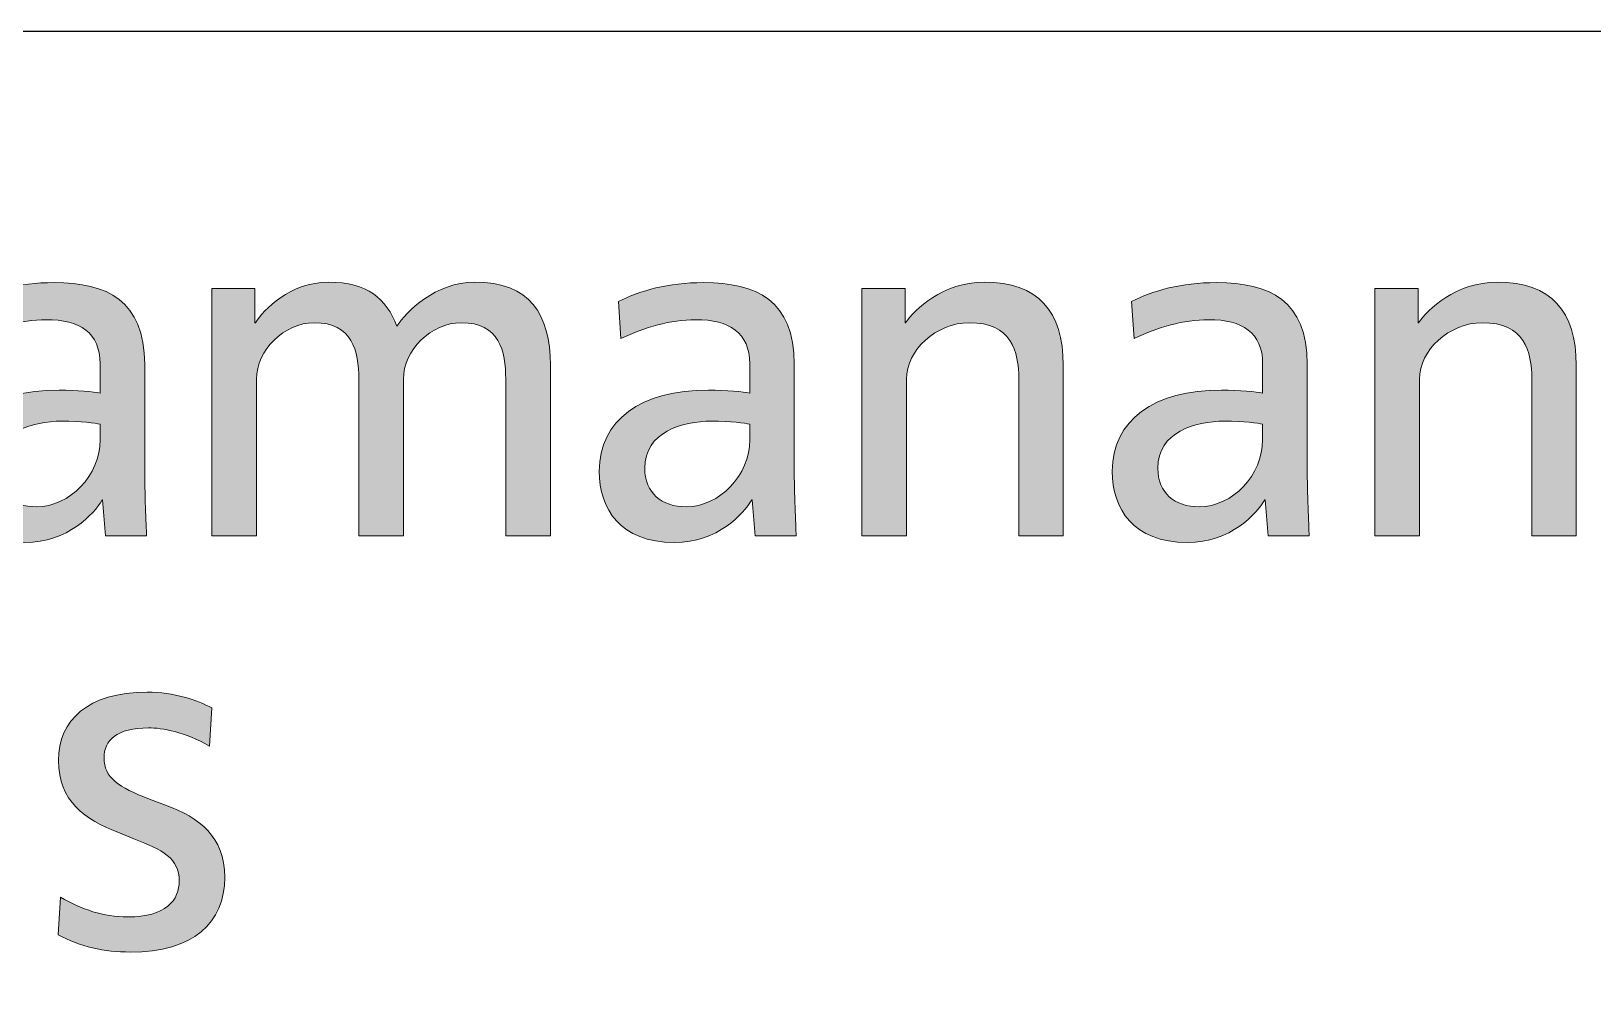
# Model space of a CAD drawing. Extents: x 473024 to 774629, y -1213442 to -1126596.
# Drawn here: x 598004 to 599657, y -1212031 to -1211029 of the extents above; entities that cross this region are included whole.
import ezdxf

# ---------------------------------------------------------------- set-up
doc = ezdxf.new("R2010")
doc.units = 0
doc.header["$LTSCALE"] = 100
doc.header["$MEASUREMENT"] = 0
doc.layers.get('0').update_dxf_attribs({"linetype": 'CONTINUOUS'})
for name, color, linetype in [('FOOT', 2, 'CONTINUOUS'), ('Layer 1', 8, 'CONTINUOUS'), ('S-BEAM', 2, 'CONTINUOUS')]:
    doc.layers.add(name, color=color, linetype=linetype)

# ---------------------------------------------------------------- blocks, each defined once
blk = doc.blocks.new('block 19')
at = {"layer": 'Layer 1'}
h = blk.add_hatch(color=7, dxfattribs=at)
h.dxf.hatch_style = 2
edge = h.paths.add_edge_path()
edge.add_spline(control_points=[(379.64, -77.59), (379.64, -77.59), (379.39, -74.49), (379.39, -74.49), (379.39, -74.49), (379.34, -74.49), (379.34, -74.49), (378.66, -75.68), (376.4, -78.15), (372.7, -78.15), (368.01, -78.15), (366.23, -75.25), (366.23, -72.02), (366.23, -67.63), (369.8, -65.03), (375.64, -65.03), (377.17, -65.03), (378.66, -65.2), (379.17, -65.29), (379.17, -65.29), (379.17, -62.77), (379.17, -62.77), (379.17, -60.09), (377.43, -58.98), (374.53, -58.98), (372.32, -58.98), (370.19, -59.62), (368.1, -60.6), (368.1, -60.6), (367.89, -57.41), (367.89, -57.41), (369.8, -56.47), (372.1, -55.79), (375.21, -55.79), (379.77, -55.79), (383.01, -57.32), (383.01, -62.82), (383.01, -62.82), (383.01, -71.72), (383.01, -71.72), (383.01, -73.93), (383.13, -76.57), (383.18, -77.59), (383.18, -77.59), (379.64, -77.59), (379.64, -77.59)], knot_values=[0, 0, 0, 0, 1, 1, 1, 2, 2, 2, 3, 3, 3, 4, 4, 4, 5, 5, 5, 6, 6, 6, 7, 7, 7, 8, 8, 8, 9, 9, 9, 10, 10, 10, 11, 11, 11, 12, 12, 12, 13, 13, 13, 14, 14, 14, 15, 15, 15, 15], degree=3, periodic=0)
edge = h.paths.add_edge_path()
edge.add_spline(control_points=[(379.17, -67.97), (378.79, -67.88), (377.55, -67.71), (375.89, -67.71), (373.34, -67.71), (370.14, -68.65), (370.14, -71.76), (370.14, -73.89), (371.59, -75.08), (373.72, -75.08), (376.57, -75.08), (379.17, -72.36), (379.17, -69.33), (379.17, -69.33), (379.17, -67.97), (379.17, -67.97)], knot_values=[0, 0, 0, 0, 1, 1, 1, 2, 2, 2, 3, 3, 3, 4, 4, 4, 5, 5, 5, 5], degree=3, periodic=0)
h = blk.add_hatch(color=7, dxfattribs=at)
h.dxf.hatch_style = 2
edge = h.paths.add_edge_path()
edge.add_spline(control_points=[(414.09, -77.59), (414.09, -77.59), (414.09, -64.09), (414.09, -64.09), (414.09, -61.67), (413.54, -59.24), (410.26, -59.24), (407.66, -59.24), (405.28, -61.62), (405.28, -64.09), (405.28, -64.09), (405.28, -77.59), (405.28, -77.59), (405.28, -77.59), (401.44, -77.59), (401.44, -77.59), (401.44, -77.59), (401.44, -64.09), (401.44, -64.09), (401.44, -61.67), (400.89, -59.24), (397.61, -59.24), (395.01, -59.24), (392.63, -61.62), (392.63, -64.09), (392.63, -64.09), (392.63, -77.59), (392.63, -77.59), (392.63, -77.59), (388.79, -77.59), (388.79, -77.59), (388.79, -77.59), (388.79, -56.3), (388.79, -56.3), (388.79, -56.3), (392.5, -56.3), (392.5, -56.3), (392.5, -56.3), (392.5, -59.24), (392.5, -59.24), (392.5, -59.24), (392.54, -59.24), (392.54, -59.24), (393.27, -58.09), (395.52, -55.75), (398.85, -55.75), (402.17, -55.75), (403.83, -57.19), (404.72, -59.54), (405.53, -58.3), (408.04, -55.75), (411.41, -55.75), (416.18, -55.75), (417.93, -58.51), (417.93, -62.9), (417.93, -62.9), (417.93, -77.59), (417.93, -77.59), (417.93, -77.59), (414.09, -77.59), (414.09, -77.59)], knot_values=[0, 0, 0, 0, 1, 1, 1, 2, 2, 2, 3, 3, 3, 4, 4, 4, 5, 5, 5, 6, 6, 6, 7, 7, 7, 8, 8, 8, 9, 9, 9, 10, 10, 10, 11, 11, 11, 12, 12, 12, 13, 13, 13, 14, 14, 14, 15, 15, 15, 16, 16, 16, 17, 17, 17, 18, 18, 18, 19, 19, 19, 20, 20, 20, 20], degree=3, periodic=0)
h = blk.add_hatch(color=7, dxfattribs=at)
h.dxf.hatch_style = 2
edge = h.paths.add_edge_path()
edge.add_spline(control_points=[(435.55, -77.59), (435.55, -77.59), (435.3, -74.49), (435.3, -74.49), (435.3, -74.49), (435.26, -74.49), (435.26, -74.49), (434.57, -75.68), (432.32, -78.15), (428.61, -78.15), (423.93, -78.15), (422.14, -75.25), (422.14, -72.02), (422.14, -67.63), (425.72, -65.03), (431.55, -65.03), (433.08, -65.03), (434.57, -65.2), (435.09, -65.29), (435.09, -65.29), (435.09, -62.77), (435.09, -62.77), (435.09, -60.09), (433.34, -58.98), (430.44, -58.98), (428.23, -58.98), (426.1, -59.62), (424.01, -60.6), (424.01, -60.6), (423.8, -57.41), (423.8, -57.41), (425.72, -56.47), (428.02, -55.79), (431.12, -55.79), (435.68, -55.79), (438.92, -57.32), (438.92, -62.82), (438.92, -62.82), (438.92, -71.72), (438.92, -71.72), (438.92, -73.93), (439.05, -76.57), (439.09, -77.59), (439.09, -77.59), (435.55, -77.59), (435.55, -77.59)], knot_values=[0, 0, 0, 0, 1, 1, 1, 2, 2, 2, 3, 3, 3, 4, 4, 4, 5, 5, 5, 6, 6, 6, 7, 7, 7, 8, 8, 8, 9, 9, 9, 10, 10, 10, 11, 11, 11, 12, 12, 12, 13, 13, 13, 14, 14, 14, 15, 15, 15, 15], degree=3, periodic=0)
edge = h.paths.add_edge_path()
edge.add_spline(control_points=[(435.09, -67.97), (434.7, -67.88), (433.47, -67.71), (431.81, -67.71), (429.25, -67.71), (426.06, -68.65), (426.06, -71.76), (426.06, -73.89), (427.5, -75.08), (429.63, -75.08), (432.49, -75.08), (435.09, -72.36), (435.09, -69.33), (435.09, -69.33), (435.09, -67.97), (435.09, -67.97)], knot_values=[0, 0, 0, 0, 1, 1, 1, 2, 2, 2, 3, 3, 3, 4, 4, 4, 5, 5, 5, 5], degree=3, periodic=0)
h = blk.add_hatch(color=7, dxfattribs=at)
h.dxf.hatch_style = 2
edge = h.paths.add_edge_path()
edge.add_spline(control_points=[(458.25, -77.59), (458.25, -77.59), (458.25, -64.09), (458.25, -64.09), (458.25, -61.67), (457.61, -59.24), (453.99, -59.24), (451.14, -59.24), (448.58, -61.62), (448.58, -64.09), (448.58, -64.09), (448.58, -77.59), (448.58, -77.59), (448.58, -77.59), (444.75, -77.59), (444.75, -77.59), (444.75, -77.59), (444.75, -56.3), (444.75, -56.3), (444.75, -56.3), (448.46, -56.3), (448.46, -56.3), (448.46, -56.3), (448.46, -59.24), (448.46, -59.24), (448.46, -59.24), (448.5, -59.24), (448.5, -59.24), (449.26, -58.09), (451.73, -55.75), (455.27, -55.75), (459.91, -55.75), (462.08, -58.26), (462.08, -62.9), (462.08, -62.9), (462.08, -77.59), (462.08, -77.59), (462.08, -77.59), (458.25, -77.59), (458.25, -77.59)], knot_values=[0, 0, 0, 0, 1, 1, 1, 2, 2, 2, 3, 3, 3, 4, 4, 4, 5, 5, 5, 6, 6, 6, 7, 7, 7, 8, 8, 8, 9, 9, 9, 10, 10, 10, 11, 11, 11, 12, 12, 12, 13, 13, 13, 13], degree=3, periodic=0)
h = blk.add_hatch(color=7, dxfattribs=at)
h.dxf.hatch_style = 2
edge = h.paths.add_edge_path()
edge.add_spline(control_points=[(479.71, -77.59), (479.71, -77.59), (479.46, -74.49), (479.46, -74.49), (479.46, -74.49), (479.42, -74.49), (479.42, -74.49), (478.73, -75.68), (476.48, -78.15), (472.77, -78.15), (468.09, -78.15), (466.3, -75.25), (466.3, -72.02), (466.3, -67.63), (469.88, -65.03), (475.71, -65.03), (477.24, -65.03), (478.73, -65.2), (479.24, -65.29), (479.24, -65.29), (479.24, -62.77), (479.24, -62.77), (479.24, -60.09), (477.5, -58.98), (474.6, -58.98), (472.39, -58.98), (470.26, -59.62), (468.17, -60.6), (468.17, -60.6), (467.96, -57.41), (467.96, -57.41), (469.88, -56.47), (472.17, -55.79), (475.28, -55.79), (479.84, -55.79), (483.08, -57.32), (483.08, -62.82), (483.08, -62.82), (483.08, -71.72), (483.08, -71.72), (483.08, -73.93), (483.21, -76.57), (483.25, -77.59), (483.25, -77.59), (479.71, -77.59), (479.71, -77.59)], knot_values=[0, 0, 0, 0, 1, 1, 1, 2, 2, 2, 3, 3, 3, 4, 4, 4, 5, 5, 5, 6, 6, 6, 7, 7, 7, 8, 8, 8, 9, 9, 9, 10, 10, 10, 11, 11, 11, 12, 12, 12, 13, 13, 13, 14, 14, 14, 15, 15, 15, 15], degree=3, periodic=0)
edge = h.paths.add_edge_path()
edge.add_spline(control_points=[(479.24, -67.97), (478.86, -67.88), (477.63, -67.71), (475.97, -67.71), (473.41, -67.71), (470.22, -68.65), (470.22, -71.76), (470.22, -73.89), (471.66, -75.08), (473.79, -75.08), (476.65, -75.08), (479.24, -72.36), (479.24, -69.33), (479.24, -69.33), (479.24, -67.97), (479.24, -67.97)], knot_values=[0, 0, 0, 0, 1, 1, 1, 2, 2, 2, 3, 3, 3, 4, 4, 4, 5, 5, 5, 5], degree=3, periodic=0)
h = blk.add_hatch(color=7, dxfattribs=at)
h.dxf.hatch_style = 2
edge = h.paths.add_edge_path()
edge.add_spline(control_points=[(502.41, -77.59), (502.41, -77.59), (502.41, -64.09), (502.41, -64.09), (502.41, -61.67), (501.77, -59.24), (498.15, -59.24), (495.3, -59.24), (492.74, -61.62), (492.74, -64.09), (492.74, -64.09), (492.74, -77.59), (492.74, -77.59), (492.74, -77.59), (488.91, -77.59), (488.91, -77.59), (488.91, -77.59), (488.91, -56.3), (488.91, -56.3), (488.91, -56.3), (492.62, -56.3), (492.62, -56.3), (492.62, -56.3), (492.62, -59.24), (492.62, -59.24), (492.62, -59.24), (492.66, -59.24), (492.66, -59.24), (493.42, -58.09), (495.89, -55.75), (499.43, -55.75), (504.07, -55.75), (506.24, -58.26), (506.24, -62.9), (506.24, -62.9), (506.24, -77.59), (506.24, -77.59), (506.24, -77.59), (502.41, -77.59), (502.41, -77.59)], knot_values=[0, 0, 0, 0, 1, 1, 1, 2, 2, 2, 3, 3, 3, 4, 4, 4, 5, 5, 5, 6, 6, 6, 7, 7, 7, 8, 8, 8, 9, 9, 9, 10, 10, 10, 11, 11, 11, 12, 12, 12, 13, 13, 13, 13], degree=3, periodic=0)
h = blk.add_hatch(color=7, dxfattribs=at)
h.dxf.hatch_style = 2
edge = h.paths.add_edge_path()
edge.add_spline(control_points=[(381.77, -113.39), (379.51, -113.39), (377.47, -112.92), (375.55, -111.9), (375.55, -111.9), (375.76, -108.66), (375.76, -108.66), (377.59, -109.73), (379.43, -110.37), (381.56, -110.37), (384.83, -110.37), (385.99, -108.92), (385.99, -107.26), (385.99, -105.34), (384.54, -104.57), (382.07, -103.64), (382.07, -103.64), (380.7, -103.08), (380.7, -103.08), (377.89, -102.02), (375.59, -100.4), (375.59, -96.91), (375.59, -93.46), (378.11, -91.03), (383.22, -91.03), (385.56, -91.03), (387.52, -91.71), (388.8, -92.39), (388.8, -92.39), (388.58, -95.67), (388.58, -95.67), (386.5, -94.44), (384.49, -94.1), (383.34, -94.1), (380.62, -94.1), (379.51, -95.16), (379.51, -96.7), (379.51, -98.36), (380.75, -99.21), (383.43, -100.23), (383.43, -100.23), (384.79, -100.74), (384.79, -100.74), (387.73, -101.85), (389.9, -103.42), (389.9, -106.96), (389.9, -110.88), (387.22, -113.39), (381.77, -113.39)], knot_values=[0, 0, 0, 0, 1, 1, 1, 2, 2, 2, 3, 3, 3, 4, 4, 4, 5, 5, 5, 6, 6, 6, 7, 7, 7, 8, 8, 8, 9, 9, 9, 10, 10, 10, 11, 11, 11, 12, 12, 12, 13, 13, 13, 14, 14, 14, 15, 15, 15, 16, 16, 16, 16], degree=3, periodic=0)
at = {"layer": 'Layer 1', "lineweight": 0}
for points, knots in [([(379.64, -77.59), (379.64, -77.59), (379.39, -74.49), (379.39, -74.49), (379.39, -74.49), (379.34, -74.49), (379.34, -74.49), (378.66, -75.68), (376.4, -78.15), (372.7, -78.15), (368.01, -78.15), (366.23, -75.25), (366.23, -72.02), (366.23, -67.63), (369.8, -65.03), (375.64, -65.03), (377.17, -65.03), (378.66, -65.2), (379.17, -65.29), (379.17, -65.29), (379.17, -62.77), (379.17, -62.77), (379.17, -60.09), (377.43, -58.98), (374.53, -58.98), (372.32, -58.98), (370.19, -59.62), (368.1, -60.6), (368.1, -60.6), (367.89, -57.41), (367.89, -57.41), (369.8, -56.47), (372.1, -55.79), (375.21, -55.79), (379.77, -55.79), (383.01, -57.32), (383.01, -62.82), (383.01, -62.82), (383.01, -71.72), (383.01, -71.72), (383.01, -73.93), (383.13, -76.57), (383.18, -77.59), (383.18, -77.59), (379.64, -77.59), (379.64, -77.59)], [0, 0, 0, 0, 1, 1, 1, 2, 2, 2, 3, 3, 3, 4, 4, 4, 5, 5, 5, 6, 6, 6, 7, 7, 7, 8, 8, 8, 9, 9, 9, 10, 10, 10, 11, 11, 11, 12, 12, 12, 13, 13, 13, 14, 14, 14, 15, 15, 15, 15]), ([(414.09, -77.59), (414.09, -77.59), (414.09, -64.09), (414.09, -64.09), (414.09, -61.67), (413.54, -59.24), (410.26, -59.24), (407.66, -59.24), (405.28, -61.62), (405.28, -64.09), (405.28, -64.09), (405.28, -77.59), (405.28, -77.59), (405.28, -77.59), (401.44, -77.59), (401.44, -77.59), (401.44, -77.59), (401.44, -64.09), (401.44, -64.09), (401.44, -61.67), (400.89, -59.24), (397.61, -59.24), (395.01, -59.24), (392.63, -61.62), (392.63, -64.09), (392.63, -64.09), (392.63, -77.59), (392.63, -77.59), (392.63, -77.59), (388.79, -77.59), (388.79, -77.59), (388.79, -77.59), (388.79, -56.3), (388.79, -56.3), (388.79, -56.3), (392.5, -56.3), (392.5, -56.3), (392.5, -56.3), (392.5, -59.24), (392.5, -59.24), (392.5, -59.24), (392.54, -59.24), (392.54, -59.24), (393.27, -58.09), (395.52, -55.75), (398.85, -55.75), (402.17, -55.75), (403.83, -57.19), (404.72, -59.54), (405.53, -58.3), (408.04, -55.75), (411.41, -55.75), (416.18, -55.75), (417.93, -58.51), (417.93, -62.9), (417.93, -62.9), (417.93, -77.59), (417.93, -77.59), (417.93, -77.59), (414.09, -77.59), (414.09, -77.59)], [0, 0, 0, 0, 1, 1, 1, 2, 2, 2, 3, 3, 3, 4, 4, 4, 5, 5, 5, 6, 6, 6, 7, 7, 7, 8, 8, 8, 9, 9, 9, 10, 10, 10, 11, 11, 11, 12, 12, 12, 13, 13, 13, 14, 14, 14, 15, 15, 15, 16, 16, 16, 17, 17, 17, 18, 18, 18, 19, 19, 19, 20, 20, 20, 20]), ([(435.55, -77.59), (435.55, -77.59), (435.3, -74.49), (435.3, -74.49), (435.3, -74.49), (435.26, -74.49), (435.26, -74.49), (434.57, -75.68), (432.32, -78.15), (428.61, -78.15), (423.93, -78.15), (422.14, -75.25), (422.14, -72.02), (422.14, -67.63), (425.72, -65.03), (431.55, -65.03), (433.08, -65.03), (434.57, -65.2), (435.09, -65.29), (435.09, -65.29), (435.09, -62.77), (435.09, -62.77), (435.09, -60.09), (433.34, -58.98), (430.44, -58.98), (428.23, -58.98), (426.1, -59.62), (424.01, -60.6), (424.01, -60.6), (423.8, -57.41), (423.8, -57.41), (425.72, -56.47), (428.02, -55.79), (431.12, -55.79), (435.68, -55.79), (438.92, -57.32), (438.92, -62.82), (438.92, -62.82), (438.92, -71.72), (438.92, -71.72), (438.92, -73.93), (439.05, -76.57), (439.09, -77.59), (439.09, -77.59), (435.55, -77.59), (435.55, -77.59)], [0, 0, 0, 0, 1, 1, 1, 2, 2, 2, 3, 3, 3, 4, 4, 4, 5, 5, 5, 6, 6, 6, 7, 7, 7, 8, 8, 8, 9, 9, 9, 10, 10, 10, 11, 11, 11, 12, 12, 12, 13, 13, 13, 14, 14, 14, 15, 15, 15, 15]), ([(458.25, -77.59), (458.25, -77.59), (458.25, -64.09), (458.25, -64.09), (458.25, -61.67), (457.61, -59.24), (453.99, -59.24), (451.14, -59.24), (448.58, -61.62), (448.58, -64.09), (448.58, -64.09), (448.58, -77.59), (448.58, -77.59), (448.58, -77.59), (444.75, -77.59), (444.75, -77.59), (444.75, -77.59), (444.75, -56.3), (444.75, -56.3), (444.75, -56.3), (448.46, -56.3), (448.46, -56.3), (448.46, -56.3), (448.46, -59.24), (448.46, -59.24), (448.46, -59.24), (448.5, -59.24), (448.5, -59.24), (449.26, -58.09), (451.73, -55.75), (455.27, -55.75), (459.91, -55.75), (462.08, -58.26), (462.08, -62.9), (462.08, -62.9), (462.08, -77.59), (462.08, -77.59), (462.08, -77.59), (458.25, -77.59), (458.25, -77.59)], [0, 0, 0, 0, 1, 1, 1, 2, 2, 2, 3, 3, 3, 4, 4, 4, 5, 5, 5, 6, 6, 6, 7, 7, 7, 8, 8, 8, 9, 9, 9, 10, 10, 10, 11, 11, 11, 12, 12, 12, 13, 13, 13, 13]), ([(479.71, -77.59), (479.71, -77.59), (479.46, -74.49), (479.46, -74.49), (479.46, -74.49), (479.42, -74.49), (479.42, -74.49), (478.73, -75.68), (476.48, -78.15), (472.77, -78.15), (468.09, -78.15), (466.3, -75.25), (466.3, -72.02), (466.3, -67.63), (469.88, -65.03), (475.71, -65.03), (477.24, -65.03), (478.73, -65.2), (479.24, -65.29), (479.24, -65.29), (479.24, -62.77), (479.24, -62.77), (479.24, -60.09), (477.5, -58.98), (474.6, -58.98), (472.39, -58.98), (470.26, -59.62), (468.17, -60.6), (468.17, -60.6), (467.96, -57.41), (467.96, -57.41), (469.88, -56.47), (472.17, -55.79), (475.28, -55.79), (479.84, -55.79), (483.08, -57.32), (483.08, -62.82), (483.08, -62.82), (483.08, -71.72), (483.08, -71.72), (483.08, -73.93), (483.21, -76.57), (483.25, -77.59), (483.25, -77.59), (479.71, -77.59), (479.71, -77.59)], [0, 0, 0, 0, 1, 1, 1, 2, 2, 2, 3, 3, 3, 4, 4, 4, 5, 5, 5, 6, 6, 6, 7, 7, 7, 8, 8, 8, 9, 9, 9, 10, 10, 10, 11, 11, 11, 12, 12, 12, 13, 13, 13, 14, 14, 14, 15, 15, 15, 15]), ([(502.41, -77.59), (502.41, -77.59), (502.41, -64.09), (502.41, -64.09), (502.41, -61.67), (501.77, -59.24), (498.15, -59.24), (495.3, -59.24), (492.74, -61.62), (492.74, -64.09), (492.74, -64.09), (492.74, -77.59), (492.74, -77.59), (492.74, -77.59), (488.91, -77.59), (488.91, -77.59), (488.91, -77.59), (488.91, -56.3), (488.91, -56.3), (488.91, -56.3), (492.62, -56.3), (492.62, -56.3), (492.62, -56.3), (492.62, -59.24), (492.62, -59.24), (492.62, -59.24), (492.66, -59.24), (492.66, -59.24), (493.42, -58.09), (495.89, -55.75), (499.43, -55.75), (504.07, -55.75), (506.24, -58.26), (506.24, -62.9), (506.24, -62.9), (506.24, -77.59), (506.24, -77.59), (506.24, -77.59), (502.41, -77.59), (502.41, -77.59)], [0, 0, 0, 0, 1, 1, 1, 2, 2, 2, 3, 3, 3, 4, 4, 4, 5, 5, 5, 6, 6, 6, 7, 7, 7, 8, 8, 8, 9, 9, 9, 10, 10, 10, 11, 11, 11, 12, 12, 12, 13, 13, 13, 13]), ([(379.17, -67.97), (378.79, -67.88), (377.55, -67.71), (375.89, -67.71), (373.34, -67.71), (370.14, -68.65), (370.14, -71.76), (370.14, -73.89), (371.59, -75.08), (373.72, -75.08), (376.57, -75.08), (379.17, -72.36), (379.17, -69.33), (379.17, -69.33), (379.17, -67.97), (379.17, -67.97)], [0, 0, 0, 0, 1, 1, 1, 2, 2, 2, 3, 3, 3, 4, 4, 4, 5, 5, 5, 5]), ([(435.09, -67.97), (434.7, -67.88), (433.47, -67.71), (431.81, -67.71), (429.25, -67.71), (426.06, -68.65), (426.06, -71.76), (426.06, -73.89), (427.5, -75.08), (429.63, -75.08), (432.49, -75.08), (435.09, -72.36), (435.09, -69.33), (435.09, -69.33), (435.09, -67.97), (435.09, -67.97)], [0, 0, 0, 0, 1, 1, 1, 2, 2, 2, 3, 3, 3, 4, 4, 4, 5, 5, 5, 5]), ([(479.24, -67.97), (478.86, -67.88), (477.63, -67.71), (475.97, -67.71), (473.41, -67.71), (470.22, -68.65), (470.22, -71.76), (470.22, -73.89), (471.66, -75.08), (473.79, -75.08), (476.65, -75.08), (479.24, -72.36), (479.24, -69.33), (479.24, -69.33), (479.24, -67.97), (479.24, -67.97)], [0, 0, 0, 0, 1, 1, 1, 2, 2, 2, 3, 3, 3, 4, 4, 4, 5, 5, 5, 5]), ([(381.77, -113.39), (379.51, -113.39), (377.47, -112.92), (375.55, -111.9), (375.55, -111.9), (375.76, -108.66), (375.76, -108.66), (377.59, -109.73), (379.43, -110.37), (381.56, -110.37), (384.83, -110.37), (385.99, -108.92), (385.99, -107.26), (385.99, -105.34), (384.54, -104.57), (382.07, -103.64), (382.07, -103.64), (380.7, -103.08), (380.7, -103.08), (377.89, -102.02), (375.59, -100.4), (375.59, -96.91), (375.59, -93.46), (378.11, -91.03), (383.22, -91.03), (385.56, -91.03), (387.52, -91.71), (388.8, -92.39), (388.8, -92.39), (388.58, -95.67), (388.58, -95.67), (386.5, -94.44), (384.49, -94.1), (383.34, -94.1), (380.62, -94.1), (379.51, -95.16), (379.51, -96.7), (379.51, -98.36), (380.75, -99.21), (383.43, -100.23), (383.43, -100.23), (384.79, -100.74), (384.79, -100.74), (387.73, -101.85), (389.9, -103.42), (389.9, -106.96), (389.9, -110.88), (387.22, -113.39), (381.77, -113.39)], [0, 0, 0, 0, 1, 1, 1, 2, 2, 2, 3, 3, 3, 4, 4, 4, 5, 5, 5, 6, 6, 6, 7, 7, 7, 8, 8, 8, 9, 9, 9, 10, 10, 10, 11, 11, 11, 12, 12, 12, 13, 13, 13, 14, 14, 14, 15, 15, 15, 16, 16, 16, 16])]:
    blk.add_open_spline(points, degree=3, knots=knots, dxfattribs=at)
blk = doc.blocks.new('A$C79103C65')
at = {"layer": 'Layer 1', "xscale": 14.1426, "yscale": 14.1426, "zscale": 14.1426}
blk.add_blockref('block 19', (-363.8, 2187.3), dxfattribs=at)
blk = doc.blocks.new('A$C0B4B66C2')
at = {"color": 2, "linetype": 'Continuous'}
blk.add_lwpolyline([(0, -1629.1), (0, -57.3), (10452.4, -57.3), (10452.4, -1629.1)], close=True, dxfattribs=at)
at = {"layer": 'FOOT', "xscale": 0.873, "yscale": 0.873, "zscale": 0.873}
blk.add_blockref('A$C79103C65', (155.5, -1545), dxfattribs=at)

msp = doc.modelspace()

# ---------------------------------------------------------------- block references
at = {"layer": 'S-BEAM', "xscale": 0.9956754868622251, "yscale": 0.9956754868622251, "zscale": 0.9956754868622251}
msp.add_blockref('A$C0B4B66C2', (593577.2, -1210972.1, 0), dxfattribs=at)

doc.saveas('drawing.dxf')
